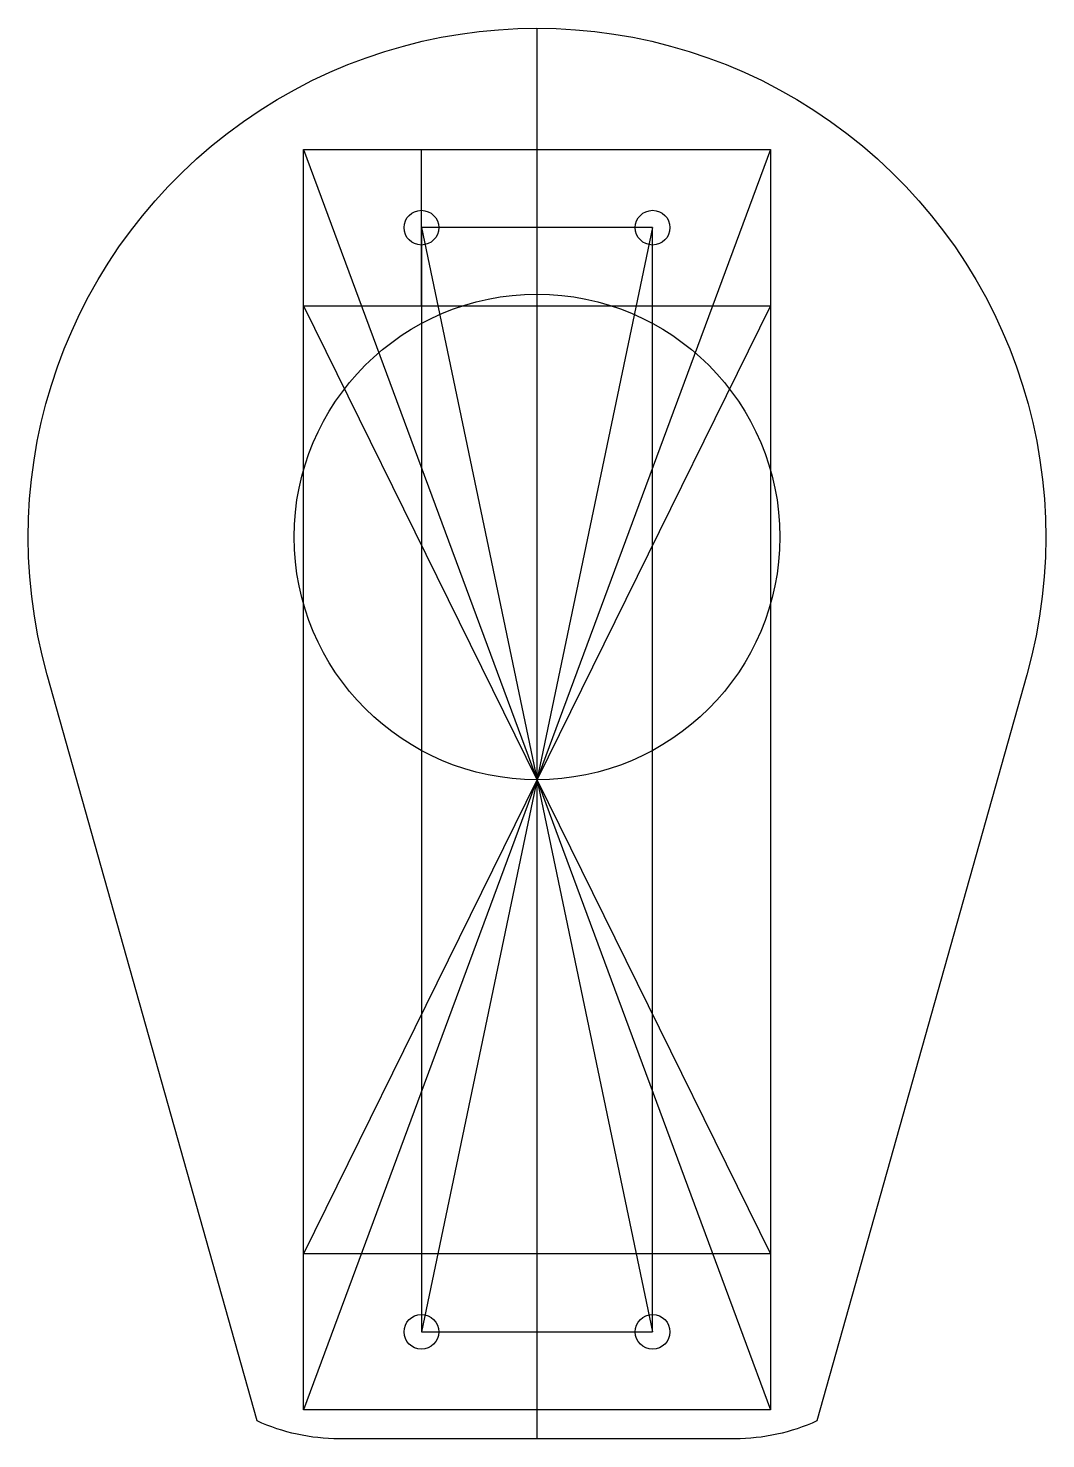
# Model space of a CAD drawing. Header units: millimetres. Extents: x -22 to 22, y -39 to 22.
import ezdxf

# ---------------------------------------------------------------- set-up
doc = ezdxf.new("R2010")
doc.units = ezdxf.units.MM
doc.layers.get('0').update_dxf_attribs({"linetype": 'CONTINUOUS'})

msp = doc.modelspace()

# ---------------------------------------------------------------- linework, layer by layer
for p, q in [((0, -39), (0, 22)), ((-10.1, 16.75), (10.1, 16.75)), ((-10.1, -37.75), (-10.1, 16.75)), ((-10.1, 16.75), (10.1, -37.75)), ((10.1, 16.75), (-10.1, -37.75)), ((-5, 10), (-5, 16.75)), ((10.1, 16.75), (10.1, -37.75)), ((5, 13.375), (-5, 13.375)), ((-5, 13.375), (-5, -34.375)), ((5, 13.375), (-5, -34.375)), ((-5, 13.375), (5, -34.375)), ((5, -34.375), (5, 13.375)), ((-10.1, 10), (10.1, 10)), ((-10.1, -31), (-10.1, 10)), ((-10.1, 10), (10.1, -31)), ((10.1, 10), (-10.1, -31)), ((10.1, 10), (10.1, -31)), ((10.1, -31), (-10.1, -31)), ((-5, -34.375), (5, -34.375)), ((10.1, -37.75), (-10.1, -37.75))]:
    msp.add_line(p, q)
msp.add_lwpolyline([(21.178, -5.957), (12.101, -38.228, -0.107794), (8.561, -39), (-8.561, -39, -0.107794), (-12.101, -38.228), (-21.178, -5.957, -1.320096)], format="xyb", close=True)
for centre, radius in [((-5, 13.375), 0.75), ((5, 13.375), 0.75), ((0, 0), 10.5), ((-5, -34.375), 0.75), ((5, -34.375), 0.75)]:
    msp.add_circle(centre, radius)

doc.saveas('drawing.dxf')
